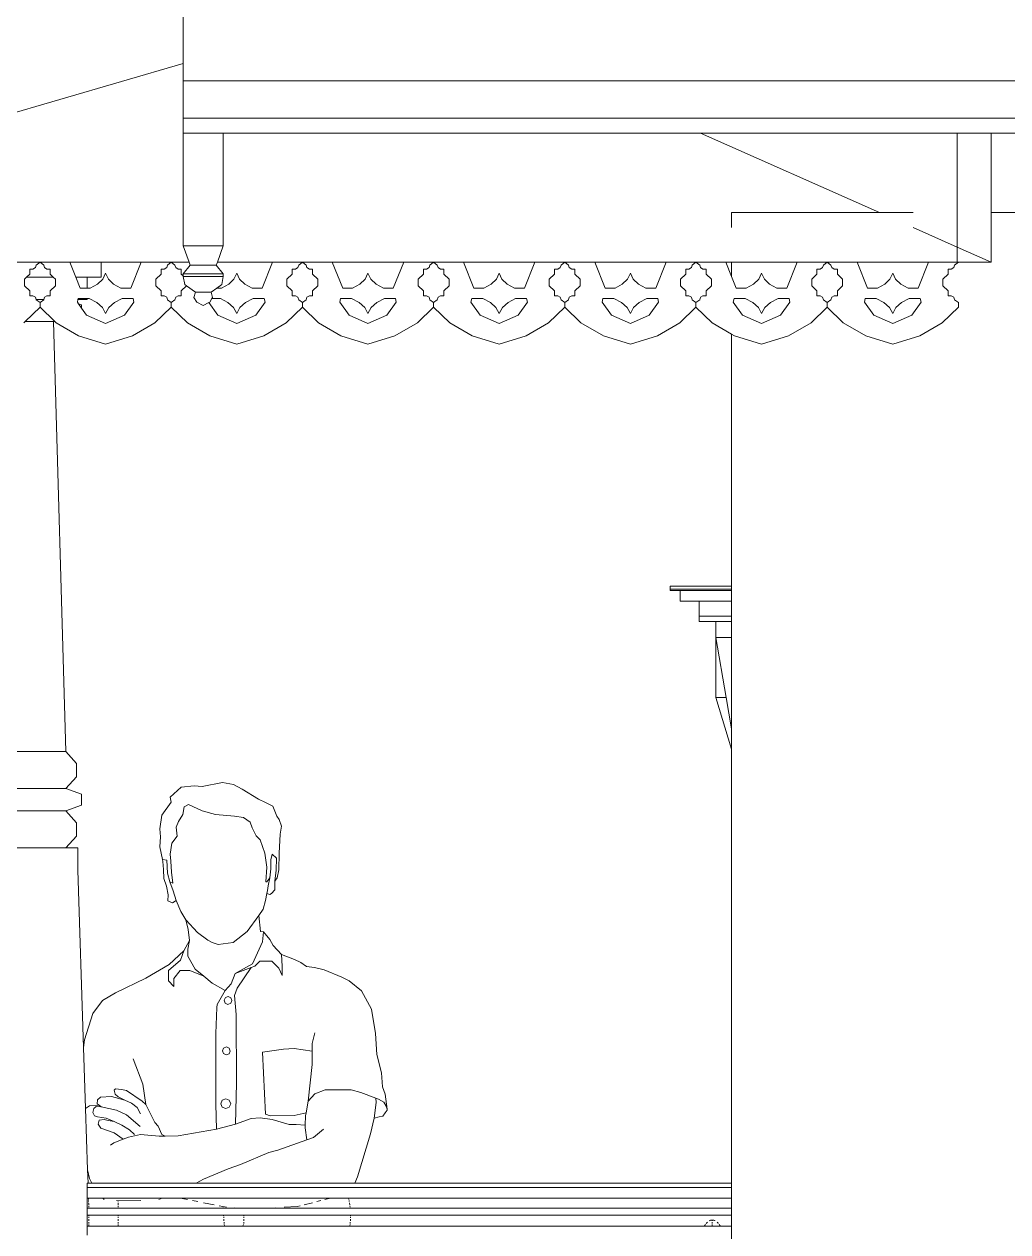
# Model space of a CAD drawing. Header units: inches. Extents: x 16.2 to 49.2, y 7.1 to 20.7.
# Drawn here: x 38.668 to 40.248, y 16.563 to 18.503 of the extents above; entities that cross this region are included whole.
import ezdxf

# ---------------------------------------------------------------- set-up
doc = ezdxf.new("R2010")
doc.units = ezdxf.units.IN
doc.header["$MEASUREMENT"] = 0
doc.layers.add('0inne_gulv', color=252, linetype='Continuous', lineweight=13)

# ---------------------------------------------------------------- blocks, each defined once
blk = doc.blocks.new('DEREK SMALL HOUSE rs')
for p, q in [((-7.2475, 0.8233), (-7.2475, 1.0097)), ((-7.2475, 0.8233), (-8.3414, 0.5039)), ((-7.2475, 0.8233), (-7.2475, 0.7954)), ((-7.2475, 0.7954), (2.212, 0.7954)), ((-7.2475, 0.7355), (-7.2475, 0.7954)), ((-7.2475, 0.7115), (-7.2475, 0.7355)), ((2.212, 0.7355), (-7.2475, 0.7355)), ((-7.2475, 0.5305), (-7.2475, 0.7115)), ((-7.1831, 0.7115), (-7.2475, 0.7115)), ((-7.1831, 0.5305), (-7.1831, 0.7115)), ((-6.4167, 0.7115), (-7.1831, 0.7115)), ((-6.1292, 0.5837), (-6.4167, 0.7115)), ((-6.004, 0.7115), (-6.4167, 0.7115)), ((-6.004, 0.5281), (-6.004, 0.7115)), ((-5.9494, 0.7115), (-6.004, 0.7115)), ((-5.9494, 0.5837), (-5.9494, 0.7115)), ((-5.8961, 0.7115), (-5.9494, 0.7115)), ((-6.3666, 0.5595), (-6.3666, 0.5837)), ((-6.1292, 0.5837), (-6.3666, 0.5837)), ((-6.0747, 0.5837), (-6.1292, 0.5837)), ((-5.8961, 0.5837), (-5.9494, 0.5837)), ((-5.9494, 0.5039), (-5.9494, 0.5837)), ((-6.004, 0.5281), (-6.0747, 0.5595)), ((-7.2475, 0.5305), (-7.1831, 0.5305)), ((-7.2475, 0.5305), (-7.238, 0.5039)), ((-7.1926, 0.5039), (-7.1831, 0.5305)), ((-5.9494, 0.5039), (-6.004, 0.5281)), ((-6.004, 0.5052), (-6.004, 0.5281)), ((-7.5255, 0.5039), (-7.4775, 0.5039)), ((-7.4938, 0.4927), (-7.4888, 0.4928)), ((-7.4938, 0.485), (-7.4938, 0.4927)), ((-7.4888, 0.4928), (-7.4848, 0.4953)), ((-7.4848, 0.4953), (-7.4835, 0.4993)), ((-7.4835, 0.4993), (-7.4775, 0.5039)), ((-7.4775, 0.5039), (-7.4295, 0.5039)), ((-7.4715, 0.4993), (-7.4775, 0.5039)), ((-7.4703, 0.4953), (-7.4715, 0.4993)), ((-7.4663, 0.4928), (-7.4703, 0.4953)), ((-7.4612, 0.4927), (-7.4663, 0.4928)), ((-7.4612, 0.485), (-7.4612, 0.4927)), ((-7.4199, 0.48), (-7.4295, 0.5039)), ((-7.4295, 0.5039), (-7.3791, 0.5039)), ((-7.4295, 0.5039), (-7.3148, 0.5039)), ((-7.3791, 0.5039), (-7.3148, 0.5039)), ((-7.3791, 0.48), (-7.3791, 0.5039)), ((-7.3791, 0.5039), (-7.3148, 0.5039)), ((-7.3767, 0.477), (-7.3722, 0.4863)), ((-7.3722, 0.4863), (-7.3677, 0.477)), ((-7.3315, 0.4624), (-7.3148, 0.5039)), ((-7.3148, 0.5039), (-7.2668, 0.5039)), ((-7.2831, 0.4927), (-7.278, 0.4928)), ((-7.2831, 0.485), (-7.2831, 0.4927)), ((-7.278, 0.4928), (-7.274, 0.4953)), ((-7.274, 0.4953), (-7.2728, 0.4993)), ((-7.2728, 0.4993), (-7.2668, 0.5039)), ((-7.2668, 0.5039), (-7.238, 0.5039)), ((-7.2608, 0.4993), (-7.2668, 0.5039)), ((-7.2595, 0.4953), (-7.2608, 0.4993)), ((-7.2555, 0.4928), (-7.2595, 0.4953)), ((-7.2505, 0.4927), (-7.2555, 0.4928)), ((-7.2505, 0.485), (-7.2505, 0.4927)), ((-7.2475, 0.4852), (-7.2481, 0.4844)), ((-7.2363, 0.4991), (-7.2475, 0.4852)), ((-7.2475, 0.4852), (-7.2475, 0.4821)), ((-7.2475, 0.4852), (-7.1831, 0.4852)), ((-7.238, 0.5039), (-7.2363, 0.4991)), ((-7.2363, 0.4991), (-7.1944, 0.4991)), ((-7.1944, 0.4991), (-7.1926, 0.5039)), ((-7.1831, 0.4852), (-7.1944, 0.4991)), ((-7.1926, 0.5039), (-7.104, 0.5039)), ((-7.1926, 0.5039), (-7.104, 0.5039)), ((-7.1926, 0.5039), (-7.104, 0.5039)), ((-7.1831, 0.481), (-7.1831, 0.4852)), ((-7.1659, 0.477), (-7.1614, 0.4863)), ((-7.1614, 0.4863), (-7.1569, 0.477)), ((-7.1208, 0.4624), (-7.104, 0.5039)), ((-7.104, 0.5039), (-7.056, 0.5039)), ((-7.0723, 0.4927), (-7.0673, 0.4928)), ((-7.0723, 0.485), (-7.0723, 0.4927)), ((-7.0673, 0.4928), (-7.0633, 0.4953)), ((-7.0633, 0.4953), (-7.062, 0.4993)), ((-7.062, 0.4993), (-7.056, 0.5039)), ((-7.056, 0.5039), (-7.008, 0.5039)), ((-7.05, 0.4993), (-7.056, 0.5039)), ((-7.0488, 0.4953), (-7.05, 0.4993)), ((-7.0448, 0.4928), (-7.0488, 0.4953)), ((-7.0397, 0.4927), (-7.0448, 0.4928)), ((-7.0397, 0.485), (-7.0397, 0.4927)), ((-6.9913, 0.4624), (-7.008, 0.5039)), ((-7.008, 0.5039), (-6.8933, 0.5039)), ((-7.008, 0.5039), (-6.8933, 0.5039)), ((-7.008, 0.5039), (-6.8933, 0.5039)), ((-6.9552, 0.477), (-6.9507, 0.4863)), ((-6.9507, 0.4863), (-6.9462, 0.477)), ((-6.91, 0.4624), (-6.8933, 0.5039)), ((-6.8933, 0.5039), (-6.8453, 0.5039)), ((-6.8616, 0.4927), (-6.8565, 0.4928)), ((-6.8616, 0.485), (-6.8616, 0.4927)), ((-6.8565, 0.4928), (-6.8526, 0.4953)), ((-6.8526, 0.4953), (-6.8513, 0.4993)), ((-6.8513, 0.4993), (-6.8453, 0.5039)), ((-6.8453, 0.5039), (-6.7973, 0.5039)), ((-6.8393, 0.4993), (-6.8453, 0.5039)), ((-6.838, 0.4953), (-6.8393, 0.4993)), ((-6.834, 0.4928), (-6.838, 0.4953)), ((-6.829, 0.4927), (-6.834, 0.4928)), ((-6.829, 0.485), (-6.829, 0.4927)), ((-6.7805, 0.4624), (-6.7973, 0.5039)), ((-6.7973, 0.5039), (-6.6825, 0.5039)), ((-6.7973, 0.5039), (-6.6825, 0.5039)), ((-6.7973, 0.5039), (-6.6825, 0.5039)), ((-6.7444, 0.477), (-6.7399, 0.4863)), ((-6.7399, 0.4863), (-6.7354, 0.477)), ((-6.6993, 0.4624), (-6.6825, 0.5039)), ((-6.6825, 0.5039), (-6.6345, 0.5039)), ((-6.6509, 0.4927), (-6.6458, 0.4928)), ((-6.6509, 0.485), (-6.6509, 0.4927)), ((-6.6458, 0.4928), (-6.6418, 0.4953)), ((-6.6418, 0.4953), (-6.6405, 0.4993)), ((-6.6405, 0.4993), (-6.6345, 0.5039)), ((-6.6345, 0.5039), (-6.5865, 0.5039)), ((-6.6286, 0.4993), (-6.6345, 0.5039)), ((-6.6273, 0.4953), (-6.6286, 0.4993)), ((-6.6233, 0.4928), (-6.6273, 0.4953)), ((-6.6182, 0.4927), (-6.6233, 0.4928)), ((-6.6182, 0.485), (-6.6182, 0.4927)), ((-6.5698, 0.4624), (-6.5865, 0.5039)), ((-6.5865, 0.5039), (-6.4718, 0.5039)), ((-6.5865, 0.5039), (-6.4718, 0.5039)), ((-6.5865, 0.5039), (-6.4718, 0.5039)), ((-6.5337, 0.477), (-6.5292, 0.4863)), ((-6.5292, 0.4863), (-6.5247, 0.477)), ((-6.4885, 0.4624), (-6.4718, 0.5039)), ((-6.4718, 0.5039), (-6.4238, 0.5039)), ((-6.4401, 0.4927), (-6.435, 0.4928)), ((-6.4401, 0.485), (-6.4401, 0.4927)), ((-6.435, 0.4928), (-6.4311, 0.4953)), ((-6.4311, 0.4953), (-6.4298, 0.4993)), ((-6.4298, 0.4993), (-6.4238, 0.5039)), ((-6.4238, 0.5039), (-6.3758, 0.5039)), ((-6.4178, 0.4993), (-6.4238, 0.5039)), ((-6.4165, 0.4953), (-6.4178, 0.4993)), ((-6.4126, 0.4928), (-6.4165, 0.4953)), ((-6.4075, 0.4927), (-6.4126, 0.4928)), ((-6.4075, 0.485), (-6.4075, 0.4927)), ((-6.3666, 0.481), (-6.3758, 0.5039)), ((-6.3758, 0.5039), (-6.3666, 0.5039)), ((-6.3758, 0.5039), (-6.3666, 0.5039)), ((-6.3758, 0.5039), (-6.2611, 0.5039)), ((-6.3666, 0.481), (-6.3666, 0.5039)), ((-6.2611, 0.5039), (-6.3666, 0.5039)), ((-6.3229, 0.477), (-6.3184, 0.4863)), ((-6.3184, 0.4863), (-6.3139, 0.477)), ((-6.2778, 0.4624), (-6.2611, 0.5039)), ((-6.2611, 0.5039), (-6.2131, 0.5039)), ((-6.2294, 0.4927), (-6.2243, 0.4928)), ((-6.2294, 0.485), (-6.2294, 0.4927)), ((-6.2243, 0.4928), (-6.2203, 0.4953)), ((-6.2203, 0.4953), (-6.219, 0.4993)), ((-6.219, 0.4993), (-6.2131, 0.5039)), ((-6.2131, 0.5039), (-6.1651, 0.5039)), ((-6.2071, 0.4993), (-6.2131, 0.5039)), ((-6.2058, 0.4953), (-6.2071, 0.4993)), ((-6.2018, 0.4928), (-6.2058, 0.4953)), ((-6.1967, 0.4927), (-6.2018, 0.4928)), ((-6.1967, 0.485), (-6.1967, 0.4927)), ((-6.1483, 0.4624), (-6.1651, 0.5039)), ((-6.0503, 0.5039), (-6.1651, 0.5039)), ((-6.1651, 0.5039), (-6.0503, 0.5039)), ((-6.1122, 0.477), (-6.1077, 0.4863)), ((-6.1077, 0.4863), (-6.1032, 0.477)), ((-6.0671, 0.4624), (-6.0503, 0.5039)), ((-6.0503, 0.5039), (-6.0023, 0.5039)), ((-6.0186, 0.4927), (-6.0136, 0.4928)), ((-6.0186, 0.485), (-6.0186, 0.4927)), ((-6.0136, 0.4928), (-6.0096, 0.4953)), ((-6.0096, 0.4953), (-6.0083, 0.4993)), ((-6.0083, 0.4993), (-6.0023, 0.5039)), ((-5.9494, 0.5039), (-6.0023, 0.5039)), ((-7.5023, 0.4768), (-7.499, 0.48)), ((-7.5023, 0.4662), (-7.5023, 0.4768)), ((-7.4938, 0.458), (-7.5023, 0.4662)), ((-7.499, 0.48), (-7.4938, 0.485)), ((-7.499, 0.48), (-7.4561, 0.48)), ((-7.4561, 0.48), (-7.4612, 0.485)), ((-7.4612, 0.458), (-7.4527, 0.4662)), ((-7.4527, 0.4768), (-7.4561, 0.48)), ((-7.4527, 0.4662), (-7.4527, 0.4768)), ((-7.4199, 0.48), (-7.4016, 0.48)), ((-7.4128, 0.4624), (-7.4199, 0.48)), ((-7.4016, 0.4624), (-7.4016, 0.48)), ((-7.4016, 0.48), (-7.3791, 0.48)), ((-7.3968, 0.4624), (-7.3851, 0.4688)), ((-7.3851, 0.4688), (-7.3767, 0.477)), ((-7.3677, 0.477), (-7.3592, 0.4688)), ((-7.3592, 0.4688), (-7.3475, 0.4624)), ((-7.2916, 0.4768), (-7.2831, 0.485)), ((-7.2916, 0.4662), (-7.2916, 0.4768)), ((-7.2831, 0.458), (-7.2916, 0.4662)), ((-7.2477, 0.4823), (-7.2505, 0.485)), ((-7.2505, 0.458), (-7.2421, 0.466)), ((-7.2481, 0.4844), (-7.2477, 0.4823)), ((-7.2477, 0.4823), (-7.2475, 0.481)), ((-7.2475, 0.4821), (-7.2477, 0.4823)), ((-7.2475, 0.4821), (-7.2475, 0.481)), ((-7.2475, 0.481), (-7.245, 0.4682)), ((-7.2475, 0.481), (-7.1831, 0.481)), ((-7.245, 0.4682), (-7.2421, 0.466)), ((-7.2421, 0.466), (-7.2279, 0.4557)), ((-7.1935, 0.4624), (-7.1856, 0.4682)), ((-7.1861, 0.4624), (-7.1743, 0.4688)), ((-7.1856, 0.4682), (-7.1831, 0.481)), ((-7.1743, 0.4688), (-7.1659, 0.477)), ((-7.1569, 0.477), (-7.1485, 0.4688)), ((-7.1485, 0.4688), (-7.1367, 0.4624)), ((-7.0809, 0.4768), (-7.0723, 0.485)), ((-7.0809, 0.4662), (-7.0809, 0.4768)), ((-7.0723, 0.458), (-7.0809, 0.4662)), ((-7.0312, 0.4768), (-7.0397, 0.485)), ((-7.0397, 0.458), (-7.0312, 0.4662)), ((-7.0312, 0.4662), (-7.0312, 0.4768)), ((-6.9753, 0.4624), (-6.9636, 0.4688)), ((-6.9636, 0.4688), (-6.9552, 0.477)), ((-6.9462, 0.477), (-6.9377, 0.4688)), ((-6.9377, 0.4688), (-6.926, 0.4624)), ((-6.8701, 0.4768), (-6.8616, 0.485)), ((-6.8701, 0.4662), (-6.8701, 0.4768)), ((-6.8616, 0.458), (-6.8701, 0.4662)), ((-6.8205, 0.4768), (-6.829, 0.485)), ((-6.829, 0.458), (-6.8205, 0.4662)), ((-6.8205, 0.4662), (-6.8205, 0.4768)), ((-6.7646, 0.4624), (-6.7529, 0.4688)), ((-6.7529, 0.4688), (-6.7444, 0.477)), ((-6.7354, 0.477), (-6.727, 0.4688)), ((-6.727, 0.4688), (-6.7153, 0.4624)), ((-6.6594, 0.4768), (-6.6509, 0.485)), ((-6.6594, 0.4662), (-6.6594, 0.4768)), ((-6.6509, 0.458), (-6.6594, 0.4662)), ((-6.6097, 0.4768), (-6.6182, 0.485)), ((-6.6182, 0.458), (-6.6097, 0.4662)), ((-6.6097, 0.4662), (-6.6097, 0.4768)), ((-6.5538, 0.4624), (-6.5421, 0.4688)), ((-6.5421, 0.4688), (-6.5337, 0.477)), ((-6.5247, 0.477), (-6.5162, 0.4688)), ((-6.5162, 0.4688), (-6.5045, 0.4624)), ((-6.4486, 0.4768), (-6.4401, 0.485)), ((-6.4486, 0.4662), (-6.4486, 0.4768)), ((-6.4401, 0.458), (-6.4486, 0.4662)), ((-6.399, 0.4768), (-6.4075, 0.485)), ((-6.4075, 0.458), (-6.399, 0.4662)), ((-6.399, 0.4662), (-6.399, 0.4768)), ((-6.3591, 0.4624), (-6.3666, 0.481)), ((-6.3431, 0.4624), (-6.3314, 0.4688)), ((-6.3314, 0.4688), (-6.3229, 0.477)), ((-6.3139, 0.477), (-6.3055, 0.4688)), ((-6.3055, 0.4688), (-6.2938, 0.4624)), ((-6.2379, 0.4768), (-6.2294, 0.485)), ((-6.2379, 0.4662), (-6.2379, 0.4768)), ((-6.2294, 0.458), (-6.2379, 0.4662)), ((-6.1882, 0.4768), (-6.1967, 0.485)), ((-6.1967, 0.458), (-6.1882, 0.4662)), ((-6.1882, 0.4662), (-6.1882, 0.4768)), ((-6.1323, 0.4624), (-6.1206, 0.4688)), ((-6.1206, 0.4688), (-6.1122, 0.477)), ((-6.1032, 0.477), (-6.0947, 0.4688)), ((-6.0947, 0.4688), (-6.083, 0.4624)), ((-6.0271, 0.4768), (-6.0186, 0.485)), ((-6.0271, 0.4662), (-6.0271, 0.4768)), ((-6.0186, 0.458), (-6.0271, 0.4662)), ((-7.4938, 0.458), (-7.4938, 0.4502)), ((-7.4938, 0.4502), (-7.4888, 0.4502)), ((-7.4888, 0.4502), (-7.4848, 0.4477)), ((-7.4848, 0.4477), (-7.4837, 0.4443)), ((-7.4703, 0.4477), (-7.4713, 0.4443)), ((-7.4663, 0.4502), (-7.4703, 0.4477)), ((-7.4612, 0.4502), (-7.4663, 0.4502)), ((-7.4612, 0.458), (-7.4612, 0.4502)), ((-7.4128, 0.4624), (-7.4016, 0.4624)), ((-7.4016, 0.4624), (-7.3968, 0.4624)), ((-7.3475, 0.4624), (-7.3315, 0.4624)), ((-7.2831, 0.458), (-7.2831, 0.4502)), ((-7.2831, 0.4502), (-7.278, 0.4502)), ((-7.278, 0.4502), (-7.274, 0.4477)), ((-7.274, 0.4477), (-7.2728, 0.4437)), ((-7.2595, 0.4477), (-7.2608, 0.4437)), ((-7.2555, 0.4502), (-7.2595, 0.4477)), ((-7.2505, 0.4502), (-7.2555, 0.4502)), ((-7.2505, 0.458), (-7.2505, 0.4502)), ((-7.2279, 0.4557), (-7.2303, 0.4475)), ((-7.2303, 0.4475), (-7.2257, 0.4398)), ((-7.2279, 0.4557), (-7.2027, 0.4557)), ((-7.2027, 0.4557), (-7.1935, 0.4624)), ((-7.2003, 0.4475), (-7.2027, 0.4557)), ((-7.2015, 0.4455), (-7.2003, 0.4475)), ((-7.1935, 0.4624), (-7.1861, 0.4624)), ((-7.1367, 0.4624), (-7.1208, 0.4624)), ((-7.0723, 0.458), (-7.0723, 0.4502)), ((-7.0723, 0.4502), (-7.0673, 0.4502)), ((-7.0673, 0.4502), (-7.0633, 0.4477)), ((-7.0633, 0.4477), (-7.062, 0.4437)), ((-7.0488, 0.4477), (-7.05, 0.4437)), ((-7.0448, 0.4502), (-7.0488, 0.4477)), ((-7.0397, 0.4502), (-7.0448, 0.4502)), ((-7.0397, 0.458), (-7.0397, 0.4502)), ((-6.9913, 0.4624), (-6.9753, 0.4624)), ((-6.926, 0.4624), (-6.91, 0.4624)), ((-6.8616, 0.458), (-6.8616, 0.4502)), ((-6.8616, 0.4502), (-6.8565, 0.4502)), ((-6.8565, 0.4502), (-6.8526, 0.4477)), ((-6.8526, 0.4477), (-6.8513, 0.4437)), ((-6.838, 0.4477), (-6.8393, 0.4437)), ((-6.834, 0.4502), (-6.838, 0.4477)), ((-6.829, 0.4502), (-6.834, 0.4502)), ((-6.829, 0.458), (-6.829, 0.4502)), ((-6.7805, 0.4624), (-6.7646, 0.4624)), ((-6.7153, 0.4624), (-6.6993, 0.4624)), ((-6.6509, 0.458), (-6.6509, 0.4502)), ((-6.6509, 0.4502), (-6.6458, 0.4502)), ((-6.6458, 0.4502), (-6.6418, 0.4477)), ((-6.6418, 0.4477), (-6.6405, 0.4437)), ((-6.6273, 0.4477), (-6.6286, 0.4437)), ((-6.6233, 0.4502), (-6.6273, 0.4477)), ((-6.6182, 0.4502), (-6.6233, 0.4502)), ((-6.6182, 0.458), (-6.6182, 0.4502)), ((-6.5698, 0.4624), (-6.5538, 0.4624)), ((-6.5045, 0.4624), (-6.4885, 0.4624)), ((-6.4401, 0.458), (-6.4401, 0.4502)), ((-6.4401, 0.4502), (-6.435, 0.4502)), ((-6.435, 0.4502), (-6.4311, 0.4477)), ((-6.4311, 0.4477), (-6.4298, 0.4437)), ((-6.4165, 0.4477), (-6.4178, 0.4437)), ((-6.4126, 0.4502), (-6.4165, 0.4477)), ((-6.4075, 0.4502), (-6.4126, 0.4502)), ((-6.4075, 0.458), (-6.4075, 0.4502)), ((-6.3591, 0.4624), (-6.3431, 0.4624)), ((-6.2938, 0.4624), (-6.2778, 0.4624)), ((-6.2294, 0.458), (-6.2294, 0.4502)), ((-6.2294, 0.4502), (-6.2243, 0.4502)), ((-6.2243, 0.4502), (-6.2203, 0.4477)), ((-6.2203, 0.4477), (-6.219, 0.4437)), ((-6.2058, 0.4477), (-6.2071, 0.4437)), ((-6.2018, 0.4502), (-6.2058, 0.4477)), ((-6.1967, 0.4502), (-6.2018, 0.4502)), ((-6.1967, 0.458), (-6.1967, 0.4502)), ((-6.1483, 0.4624), (-6.1323, 0.4624)), ((-6.083, 0.4624), (-6.0671, 0.4624)), ((-6.0186, 0.458), (-6.0186, 0.4502)), ((-6.0186, 0.4502), (-6.0136, 0.4502)), ((-6.0136, 0.4502), (-6.0096, 0.4477)), ((-6.0096, 0.4477), (-6.0083, 0.4437)), ((-7.4775, 0.432), (-7.5013, 0.4086)), ((-7.4713, 0.4443), (-7.4837, 0.4443)), ((-7.4837, 0.4443), (-7.4835, 0.4437)), ((-7.4835, 0.4437), (-7.4775, 0.4391)), ((-7.4715, 0.4437), (-7.4775, 0.4391)), ((-7.4775, 0.432), (-7.4775, 0.4391)), ((-7.4775, 0.432), (-7.4538, 0.4086)), ((-7.4713, 0.4443), (-7.4715, 0.4437)), ((-7.4166, 0.4443), (-7.4175, 0.4396)), ((-7.4175, 0.4396), (-7.4157, 0.4371)), ((-7.4163, 0.4455), (-7.4166, 0.4443)), ((-7.4016, 0.4443), (-7.4166, 0.4443)), ((-7.4163, 0.4455), (-7.4016, 0.4455)), ((-7.4108, 0.4354), (-7.4157, 0.4371)), ((-7.4157, 0.4371), (-7.4108, 0.4302)), ((-7.4108, 0.4302), (-7.4108, 0.4354)), ((-7.4108, 0.4302), (-7.4026, 0.4187)), ((-7.4016, 0.4455), (-7.3986, 0.4455)), ((-7.4016, 0.4443), (-7.4016, 0.4455)), ((-7.3986, 0.4455), (-7.3863, 0.4392)), ((-7.3863, 0.4392), (-7.3773, 0.431)), ((-7.3773, 0.431), (-7.3722, 0.4216)), ((-7.367, 0.431), (-7.3722, 0.4216)), ((-7.358, 0.4392), (-7.367, 0.431)), ((-7.3457, 0.4455), (-7.358, 0.4392)), ((-7.3457, 0.4455), (-7.328, 0.4455)), ((-7.3268, 0.4396), (-7.3418, 0.4187)), ((-7.328, 0.4455), (-7.3268, 0.4396)), ((-7.2928, 0.4064), (-7.2668, 0.432)), ((-7.2728, 0.4437), (-7.2668, 0.4391)), ((-7.2608, 0.4437), (-7.2668, 0.4391)), ((-7.2668, 0.432), (-7.2668, 0.4391)), ((-7.2668, 0.432), (-7.2408, 0.4064)), ((-7.2257, 0.4398), (-7.2153, 0.4346)), ((-7.2153, 0.4346), (-7.2064, 0.4391)), ((-7.2064, 0.4391), (-7.2049, 0.4398)), ((-7.2064, 0.4391), (-7.1918, 0.4187)), ((-7.2049, 0.4398), (-7.2015, 0.4455)), ((-7.2015, 0.4455), (-7.1878, 0.4455)), ((-7.1878, 0.4455), (-7.1756, 0.4392)), ((-7.1756, 0.4392), (-7.1666, 0.431)), ((-7.1666, 0.431), (-7.1614, 0.4216)), ((-7.1563, 0.431), (-7.1614, 0.4216)), ((-7.1472, 0.4392), (-7.1563, 0.431)), ((-7.135, 0.4455), (-7.1472, 0.4392)), ((-7.135, 0.4455), (-7.1173, 0.4455)), ((-7.116, 0.4396), (-7.131, 0.4187)), ((-7.1173, 0.4455), (-7.116, 0.4396)), ((-7.082, 0.4064), (-7.056, 0.432)), ((-7.062, 0.4437), (-7.056, 0.4391)), ((-7.05, 0.4437), (-7.056, 0.4391)), ((-7.056, 0.432), (-7.056, 0.4391)), ((-7.056, 0.432), (-7.03, 0.4064)), ((-6.9948, 0.4455), (-6.9961, 0.4396)), ((-6.9961, 0.4396), (-6.9811, 0.4187)), ((-6.9948, 0.4455), (-6.9771, 0.4455)), ((-6.9771, 0.4455), (-6.9648, 0.4392)), ((-6.9648, 0.4392), (-6.9558, 0.431)), ((-6.9558, 0.431), (-6.9507, 0.4216)), ((-6.9455, 0.431), (-6.9507, 0.4216)), ((-6.9365, 0.4392), (-6.9455, 0.431)), ((-6.9242, 0.4455), (-6.9365, 0.4392)), ((-6.9242, 0.4455), (-6.9065, 0.4455)), ((-6.9053, 0.4396), (-6.9203, 0.4187)), ((-6.9065, 0.4455), (-6.9053, 0.4396)), ((-6.8713, 0.4064), (-6.8453, 0.432)), ((-6.8513, 0.4437), (-6.8453, 0.4391)), ((-6.8393, 0.4437), (-6.8453, 0.4391)), ((-6.8453, 0.432), (-6.8453, 0.4391)), ((-6.8453, 0.432), (-6.8193, 0.4064)), ((-6.7841, 0.4455), (-6.7853, 0.4396)), ((-6.7853, 0.4396), (-6.7703, 0.4187)), ((-6.7841, 0.4455), (-6.7663, 0.4455)), ((-6.7663, 0.4455), (-6.7541, 0.4392)), ((-6.7541, 0.4392), (-6.7451, 0.431)), ((-6.7451, 0.431), (-6.7399, 0.4216)), ((-6.7348, 0.431), (-6.7399, 0.4216)), ((-6.7257, 0.4392), (-6.7348, 0.431)), ((-6.7135, 0.4455), (-6.7257, 0.4392)), ((-6.7135, 0.4455), (-6.6958, 0.4455)), ((-6.6945, 0.4396), (-6.7095, 0.4187)), ((-6.6958, 0.4455), (-6.6945, 0.4396)), ((-6.6605, 0.4064), (-6.6345, 0.432)), ((-6.6405, 0.4437), (-6.6345, 0.4391)), ((-6.6286, 0.4437), (-6.6345, 0.4391)), ((-6.6345, 0.432), (-6.6345, 0.4391)), ((-6.6345, 0.432), (-6.6086, 0.4064)), ((-6.5733, 0.4455), (-6.5746, 0.4396)), ((-6.5746, 0.4396), (-6.5596, 0.4187)), ((-6.5733, 0.4455), (-6.5556, 0.4455)), ((-6.5556, 0.4455), (-6.5434, 0.4392)), ((-6.5434, 0.4392), (-6.5343, 0.431)), ((-6.5343, 0.431), (-6.5292, 0.4216)), ((-6.524, 0.431), (-6.5292, 0.4216)), ((-6.515, 0.4392), (-6.524, 0.431)), ((-6.5027, 0.4455), (-6.515, 0.4392)), ((-6.5027, 0.4455), (-6.485, 0.4455)), ((-6.4838, 0.4396), (-6.4988, 0.4187)), ((-6.485, 0.4455), (-6.4838, 0.4396)), ((-6.4498, 0.4064), (-6.4238, 0.432)), ((-6.4298, 0.4437), (-6.4238, 0.4391)), ((-6.4178, 0.4437), (-6.4238, 0.4391)), ((-6.4238, 0.432), (-6.4238, 0.4391)), ((-6.4238, 0.432), (-6.3978, 0.4064)), ((-6.3626, 0.4455), (-6.3638, 0.4396)), ((-6.3638, 0.4396), (-6.3488, 0.4187)), ((-6.3626, 0.4455), (-6.3449, 0.4455)), ((-6.3449, 0.4455), (-6.3326, 0.4392)), ((-6.3326, 0.4392), (-6.3236, 0.431)), ((-6.3236, 0.431), (-6.3184, 0.4216)), ((-6.3133, 0.431), (-6.3184, 0.4216)), ((-6.3042, 0.4392), (-6.3133, 0.431)), ((-6.292, 0.4455), (-6.3042, 0.4392)), ((-6.292, 0.4455), (-6.2743, 0.4455)), ((-6.273, 0.4396), (-6.288, 0.4187)), ((-6.2743, 0.4455), (-6.273, 0.4396)), ((-6.239, 0.4064), (-6.2131, 0.432)), ((-6.219, 0.4437), (-6.2131, 0.4391)), ((-6.2071, 0.4437), (-6.2131, 0.4391)), ((-6.2131, 0.432), (-6.2131, 0.4391)), ((-6.2131, 0.432), (-6.1871, 0.4064)), ((-6.1518, 0.4455), (-6.1531, 0.4396)), ((-6.1531, 0.4396), (-6.1381, 0.4187)), ((-6.1518, 0.4455), (-6.1341, 0.4455)), ((-6.1341, 0.4455), (-6.1219, 0.4392)), ((-6.1219, 0.4392), (-6.1128, 0.431)), ((-6.1128, 0.431), (-6.1077, 0.4216)), ((-6.1025, 0.431), (-6.1077, 0.4216)), ((-6.0935, 0.4392), (-6.1025, 0.431)), ((-6.0813, 0.4455), (-6.0935, 0.4392)), ((-6.0813, 0.4455), (-6.0635, 0.4455)), ((-6.0623, 0.4396), (-6.0773, 0.4187)), ((-6.0635, 0.4455), (-6.0623, 0.4396)), ((-6.0283, 0.4064), (-6.0023, 0.432)), ((-6.0083, 0.4437), (-6.0023, 0.4391)), ((-6.0023, 0.432), (-6.0023, 0.4391)), ((-7.5035, 0.4064), (-7.5013, 0.4086)), ((-7.4556, 0.4086), (-7.5013, 0.4086)), ((-7.4361, -0.2822), (-7.4556, 0.4086)), ((-7.4556, 0.4086), (-7.4538, 0.4086)), ((-7.4515, 0.4064), (-7.4538, 0.4086)), ((-7.4026, 0.4187), (-7.3722, 0.4056)), ((-7.3418, 0.4187), (-7.3722, 0.4056)), ((-7.1918, 0.4187), (-7.1614, 0.4056)), ((-7.131, 0.4187), (-7.1614, 0.4056)), ((-6.9811, 0.4187), (-6.9507, 0.4056)), ((-6.9203, 0.4187), (-6.9507, 0.4056)), ((-6.7703, 0.4187), (-6.7399, 0.4056)), ((-6.7095, 0.4187), (-6.7399, 0.4056)), ((-6.5596, 0.4187), (-6.5292, 0.4056)), ((-6.4988, 0.4187), (-6.5292, 0.4056)), ((-6.3488, 0.4187), (-6.3184, 0.4056)), ((-6.288, 0.4187), (-6.3184, 0.4056)), ((-6.1381, 0.4187), (-6.1077, 0.4056)), ((-6.0773, 0.4187), (-6.1077, 0.4056)), ((-7.4515, 0.4064), (-7.4156, 0.3859)), ((-7.2928, 0.4064), (-7.3287, 0.3859)), ((-7.2408, 0.4064), (-7.2048, 0.3859)), ((-7.082, 0.4064), (-7.118, 0.3859)), ((-7.03, 0.4064), (-6.9941, 0.3859)), ((-6.8713, 0.4064), (-6.9073, 0.3859)), ((-6.8193, 0.4064), (-6.7833, 0.3859)), ((-6.6605, 0.4064), (-6.6965, 0.3859)), ((-6.6086, 0.4064), (-6.5726, 0.3859)), ((-6.4498, 0.4064), (-6.4858, 0.3859)), ((-6.3978, 0.4064), (-6.3666, 0.3886)), ((-6.3666, 0.3886), (-6.3618, 0.3859)), ((-6.3666, -0.0163), (-6.3666, 0.3886)), ((-6.239, 0.4064), (-6.275, 0.3859)), ((-6.1871, 0.4064), (-6.1511, 0.3859)), ((-6.0283, 0.4064), (-6.0643, 0.3859)), ((-7.4156, 0.3859), (-7.3722, 0.3721)), ((-7.3287, 0.3859), (-7.3722, 0.3721)), ((-7.2048, 0.3859), (-7.1614, 0.3721)), ((-7.118, 0.3859), (-7.1614, 0.3721)), ((-6.9941, 0.3859), (-6.9507, 0.3721)), ((-6.9073, 0.3859), (-6.9507, 0.3721)), ((-6.7833, 0.3859), (-6.7399, 0.3721)), ((-6.6965, 0.3859), (-6.7399, 0.3721)), ((-6.5726, 0.3859), (-6.5292, 0.3721)), ((-6.4858, 0.3859), (-6.5292, 0.3721)), ((-6.3618, 0.3859), (-6.3184, 0.3721)), ((-6.275, 0.3859), (-6.3184, 0.3721)), ((-6.1511, 0.3859), (-6.1077, 0.3721)), ((-6.0643, 0.3859), (-6.1077, 0.3721)), ((-6.3666, -0.0163), (-6.4655, -0.0163)), ((-6.4655, -0.0214), (-6.4655, -0.0163)), ((-6.3666, -0.0214), (-6.3666, -0.0163)), ((-6.3666, -0.0214), (-6.4655, -0.0214)), ((-6.4655, -0.0234), (-6.4655, -0.0214)), ((-6.449, -0.0234), (-6.4655, -0.0234)), ((-6.449, -0.0404), (-6.449, -0.0234)), ((-6.3666, -0.0234), (-6.449, -0.0234)), ((-6.3666, -0.0234), (-6.3666, -0.0214)), ((-6.3666, -0.0404), (-6.3666, -0.0234)), ((-6.4185, -0.0404), (-6.449, -0.0404)), ((-6.3666, -0.0404), (-6.4185, -0.0404)), ((-6.4185, -0.0404), (-6.4185, -0.0644)), ((-6.3666, -0.0644), (-6.3666, -0.0404)), ((-6.4185, -0.0732), (-6.4185, -0.0644)), ((-6.3666, -0.0644), (-6.4185, -0.0644)), ((-6.3921, -0.0732), (-6.4185, -0.0732)), ((-6.3666, -0.0732), (-6.3921, -0.0732)), ((-6.3921, -0.099), (-6.3921, -0.0732)), ((-6.3666, -0.0732), (-6.3666, -0.0644)), ((-6.3666, -0.099), (-6.3666, -0.0732)), ((-6.3666, -0.099), (-6.3921, -0.099)), ((-6.3753, -0.1955), (-6.3921, -0.099)), ((-6.3921, -0.099), (-6.3921, -0.1955)), ((-6.3666, -0.2455), (-6.3666, -0.099)), ((-6.3921, -0.1955), (-6.3666, -0.2783)), ((-6.3753, -0.1955), (-6.3921, -0.1955)), ((-6.3666, -0.2455), (-6.3753, -0.1955)), ((-6.3666, -0.2783), (-6.3666, -0.2455)), ((-7.4361, -0.2822), (-7.592, -0.2822)), ((-7.4189, -0.3011), (-7.4361, -0.2822)), ((-6.3666, -0.9755), (-6.3666, -0.2783)), ((-7.4189, -0.3228), (-7.4189, -0.3011)), ((-7.4361, -0.3417), (-7.4189, -0.3228)), ((-7.592, -0.3417), (-7.4361, -0.3417)), ((-7.4108, -0.3507), (-7.4361, -0.3417)), ((-7.2506, -0.3393), (-7.2685, -0.3555)), ((-7.2299, -0.3373), (-7.2506, -0.3393)), ((-7.2171, -0.3383), (-7.2299, -0.3373)), ((-7.1841, -0.3318), (-7.2171, -0.3383)), ((-7.1667, -0.335), (-7.1841, -0.3318)), ((-7.1526, -0.3426), (-7.1667, -0.335)), ((-7.1266, -0.3584), (-7.1526, -0.3426)), ((-7.4361, -0.3775), (-7.4108, -0.3685)), ((-7.4108, -0.3685), (-7.4108, -0.3507)), ((-7.2669, -0.3633), (-7.2817, -0.3843)), ((-7.2685, -0.3555), (-7.2669, -0.3633)), ((-7.2461, -0.3707), (-7.2389, -0.3671)), ((-7.2389, -0.3671), (-7.217, -0.3771)), ((-7.1151, -0.364), (-7.1266, -0.3584)), ((-7.1036, -0.3698), (-7.1151, -0.364)), ((-7.4361, -0.3775), (-7.592, -0.3775)), ((-7.4189, -0.3964), (-7.4361, -0.3775)), ((-7.2817, -0.3843), (-7.2849, -0.4065)), ((-7.2481, -0.3833), (-7.2549, -0.3943)), ((-7.2461, -0.3707), (-7.2481, -0.3833)), ((-7.217, -0.3771), (-7.1954, -0.3831)), ((-7.1954, -0.3831), (-7.165, -0.3859)), ((-7.165, -0.3859), (-7.1508, -0.3883)), ((-7.0969, -0.3861), (-7.1036, -0.3698)), ((-7.0935, -0.3915), (-7.0969, -0.3861)), ((-7.4189, -0.4181), (-7.4189, -0.3964)), ((-7.2849, -0.4065), (-7.2838, -0.4193)), ((-7.2549, -0.3943), (-7.2588, -0.4037)), ((-7.2588, -0.4037), (-7.257, -0.418)), ((-7.1508, -0.3883), (-7.1401, -0.3953)), ((-7.1401, -0.3953), (-7.1368, -0.4044)), ((-7.1368, -0.4044), (-7.1304, -0.4173)), ((-7.0895, -0.4021), (-7.0935, -0.3915)), ((-7.0919, -0.4147), (-7.0895, -0.4021)), ((-7.4361, -0.437), (-7.4189, -0.4181)), ((-7.2838, -0.4193), (-7.2849, -0.4353)), ((-7.257, -0.418), (-7.2658, -0.4295)), ((-7.1304, -0.4173), (-7.1236, -0.4241)), ((-7.1236, -0.4241), (-7.1165, -0.4454)), ((-7.0933, -0.4451), (-7.0919, -0.4147)), ((-7.4361, -0.437), (-7.592, -0.437)), ((-7.4166, -0.437), (-7.4361, -0.437)), ((-7.4166, -0.4727), (-7.4166, -0.437)), ((-7.2849, -0.4353), (-7.2809, -0.4553)), ((-7.2658, -0.4295), (-7.2683, -0.4469)), ((-7.1165, -0.4454), (-7.1131, -0.4676)), ((-7.0937, -0.4723), (-7.0933, -0.4451)), ((-7.2809, -0.4553), (-7.2801, -0.4589)), ((-7.2738, -0.4566), (-7.2809, -0.4553)), ((-7.2801, -0.4589), (-7.2791, -0.4716)), ((-7.2727, -0.4774), (-7.2738, -0.4566)), ((-7.2683, -0.4469), (-7.2675, -0.4581)), ((-7.2675, -0.4581), (-7.2661, -0.4757)), ((-7.1065, -0.4563), (-7.1048, -0.4468)), ((-7.1065, -0.4707), (-7.1065, -0.4563)), ((-7.1048, -0.4468), (-7.0976, -0.4532)), ((-7.0976, -0.4532), (-7.098, -0.4725)), ((-7.4074, -0.7574), (-7.4166, -0.4727)), ((-7.2791, -0.4716), (-7.2785, -0.4861)), ((-7.2687, -0.4913), (-7.2727, -0.4774)), ((-7.2661, -0.4757), (-7.2643, -0.4933)), ((-7.1131, -0.4676), (-7.1145, -0.4916)), ((-7.1082, -0.4851), (-7.1065, -0.4707)), ((-7.098, -0.4725), (-7.1003, -0.4901)), ((-7.1003, -0.4901), (-7.0966, -0.4848)), ((-7.0966, -0.4848), (-7.0937, -0.4723)), ((-7.2785, -0.4861), (-7.2744, -0.4982)), ((-7.2744, -0.4982), (-7.2717, -0.5124)), ((-7.2635, -0.5058), (-7.2687, -0.4913)), ((-7.2643, -0.4933), (-7.2687, -0.4913)), ((-7.1145, -0.4916), (-7.1129, -0.4916)), ((-7.1129, -0.4916), (-7.1082, -0.4851)), ((-7.1108, -0.4976), (-7.1122, -0.5055)), ((-7.1108, -0.4976), (-7.1082, -0.4851)), ((-7.1001, -0.5045), (-7.1003, -0.4901)), ((-7.2717, -0.5124), (-7.2722, -0.522)), ((-7.2722, -0.522), (-7.2647, -0.5249)), ((-7.2647, -0.5249), (-7.2589, -0.5212)), ((-7.2589, -0.5212), (-7.2635, -0.5058)), ((-7.2589, -0.5212), (-7.2515, -0.539)), ((-7.1151, -0.5215), (-7.119, -0.5355)), ((-7.1151, -0.5215), (-7.1132, -0.5104)), ((-7.1122, -0.5055), (-7.1132, -0.5104)), ((-7.1132, -0.5104), (-7.1085, -0.5117)), ((-7.1085, -0.5117), (-7.1056, -0.5104)), ((-7.1056, -0.5104), (-7.1001, -0.5045)), ((-7.2515, -0.539), (-7.243, -0.5525)), ((-7.1261, -0.5457), (-7.119, -0.5355)), ((-7.243, -0.5525), (-7.2247, -0.5727)), ((-7.243, -0.5525), (-7.2394, -0.5682)), ((-7.1448, -0.5714), (-7.1261, -0.5457)), ((-7.1231, -0.5712), (-7.1261, -0.5457)), ((-7.2394, -0.5682), (-7.2371, -0.5856)), ((-7.2247, -0.5727), (-7.2078, -0.585)), ((-7.167, -0.5889), (-7.1448, -0.5714)), ((-7.1183, -0.5715), (-7.1231, -0.5712)), ((-7.1203, -0.5879), (-7.1183, -0.5715)), ((-7.1085, -0.5842), (-7.1183, -0.5715)), ((-7.2371, -0.5856), (-7.2464, -0.6025)), ((-7.2371, -0.5856), (-7.2401, -0.5998)), ((-7.2401, -0.5998), (-7.2401, -0.611)), ((-7.2078, -0.585), (-7.2012, -0.5889)), ((-7.1913, -0.5923), (-7.2012, -0.5889)), ((-7.167, -0.5889), (-7.1913, -0.5923)), ((-7.136, -0.6231), (-7.1203, -0.5879)), ((-7.1028, -0.5938), (-7.1085, -0.5842)), ((-7.0897, -0.6079), (-7.1028, -0.5938)), ((-7.2713, -0.6337), (-7.2516, -0.6172)), ((-7.2464, -0.6025), (-7.27, -0.6242)), ((-7.2516, -0.6172), (-7.2464, -0.6025)), ((-7.2401, -0.611), (-7.228, -0.6318)), ((-7.1324, -0.6269), (-7.1246, -0.6188)), ((-7.1246, -0.6188), (-7.1053, -0.6188)), ((-7.1053, -0.6188), (-7.0941, -0.6303)), ((-7.0887, -0.6269), (-7.0897, -0.6079)), ((-7.0688, -0.6162), (-7.0897, -0.6079)), ((-7.0586, -0.6208), (-7.0688, -0.6162)), ((-7.0494, -0.6272), (-7.0586, -0.6208)), ((-7.27, -0.6242), (-7.3074, -0.646)), ((-7.2713, -0.6502), (-7.2713, -0.6337)), ((-7.2526, -0.6337), (-7.2623, -0.6465)), ((-7.2366, -0.6337), (-7.2526, -0.6337)), ((-7.2145, -0.6431), (-7.2366, -0.6337)), ((-7.228, -0.6318), (-7.2145, -0.6431)), ((-7.1705, -0.6552), (-7.1638, -0.6389)), ((-7.1638, -0.6389), (-7.136, -0.6231)), ((-7.1638, -0.6389), (-7.1381, -0.6291)), ((-7.1381, -0.6291), (-7.1607, -0.6622)), ((-7.1381, -0.6291), (-7.1324, -0.6269)), ((-7.0941, -0.6303), (-7.0887, -0.6419)), ((-7.0887, -0.6419), (-7.0887, -0.6269)), ((-7.0367, -0.6292), (-7.0494, -0.6272)), ((-7.0211, -0.6326), (-7.0367, -0.6292)), ((-7.0211, -0.6326), (-6.9927, -0.6447)), ((-7.3074, -0.646), (-7.3565, -0.6696)), ((-7.2623, -0.6593), (-7.2713, -0.6502)), ((-7.2623, -0.6465), (-7.2623, -0.6593)), ((-7.2145, -0.6431), (-7.2009, -0.6543)), ((-7.2009, -0.6543), (-7.18, -0.6662)), ((-7.18, -0.6662), (-7.1705, -0.6552)), ((-6.9811, -0.6502), (-6.9927, -0.6447)), ((-6.9611, -0.6663), (-6.9811, -0.6502)), ((-7.3565, -0.6696), (-7.3769, -0.6823)), ((-7.18, -0.6662), (-7.1927, -0.6884)), ((-7.1819, -0.6816), (-7.1798, -0.6772)), ((-7.1798, -0.6772), (-7.1752, -0.6755)), ((-7.1752, -0.6755), (-7.1708, -0.6776)), ((-7.1708, -0.6776), (-7.1691, -0.6822)), ((-7.1607, -0.6622), (-7.1653, -0.6742)), ((-7.1653, -0.6742), (-7.1622, -0.7045)), ((-6.9448, -0.6958), (-6.9611, -0.6663)), ((-7.3769, -0.6823), (-7.3925, -0.7027)), ((-7.1936, -0.6932), (-7.1948, -0.7348)), ((-7.1927, -0.6884), (-7.1936, -0.6932)), ((-7.1802, -0.6862), (-7.1819, -0.6816)), ((-7.1758, -0.6883), (-7.1802, -0.6862)), ((-7.1712, -0.6866), (-7.1758, -0.6883)), ((-7.1691, -0.6822), (-7.1712, -0.6866)), ((-6.9385, -0.7353), (-6.9448, -0.6958)), ((-7.3925, -0.7027), (-7.4059, -0.7455)), ((-7.1622, -0.7045), (-7.1621, -0.8151)), ((-7.1948, -0.7348), (-7.1948, -0.8487)), ((-7.0404, -0.7511), (-7.0361, -0.734)), ((-6.9363, -0.769), (-6.9385, -0.7353)), ((-7.4059, -0.7455), (-7.4074, -0.7574)), ((-7.0404, -0.7632), (-7.0404, -0.7511)), ((-7.4043, -0.8556), (-7.4074, -0.7574)), ((-7.3279, -0.7759), (-7.3123, -0.8162)), ((-7.1846, -0.7628), (-7.1825, -0.7584)), ((-7.1829, -0.7674), (-7.1846, -0.7628)), ((-7.1784, -0.7695), (-7.1829, -0.7674)), ((-7.1825, -0.7584), (-7.1779, -0.7567)), ((-7.1738, -0.7678), (-7.1784, -0.7695)), ((-7.1779, -0.7567), (-7.1734, -0.7587)), ((-7.1718, -0.7634), (-7.1738, -0.7678)), ((-7.1734, -0.7587), (-7.1718, -0.7634)), ((-7.12, -0.7652), (-7.0866, -0.7604)), ((-7.12, -0.7652), (-7.1152, -0.8644)), ((-7.0866, -0.7604), (-7.0691, -0.7589)), ((-7.0691, -0.7589), (-7.0404, -0.7632)), ((-7.0404, -0.7848), (-7.0404, -0.7632)), ((-6.9288, -0.7981), (-6.9363, -0.769)), ((-7.0466, -0.8438), (-7.0404, -0.7848)), ((-6.9273, -0.8205), (-6.9288, -0.7981)), ((-7.356, -0.8238), (-7.3582, -0.8262)), ((-7.3582, -0.8262), (-7.3567, -0.8325)), ((-7.3567, -0.8325), (-7.3519, -0.8367)), ((-7.3465, -0.825), (-7.356, -0.8238)), ((-7.3387, -0.8268), (-7.3465, -0.825)), ((-7.3134, -0.8438), (-7.3387, -0.8268)), ((-7.3123, -0.8162), (-7.3074, -0.8491)), ((-7.1621, -0.8151), (-7.1636, -0.8808)), ((-7.0358, -0.8319), (-7.0466, -0.8438)), ((-7.0192, -0.8258), (-7.0358, -0.8319)), ((-6.9775, -0.8255), (-7.0192, -0.8258)), ((-6.962, -0.8296), (-6.9775, -0.8255)), ((-6.962, -0.8296), (-6.938, -0.8391)), ((-6.9273, -0.8205), (-6.9233, -0.8327)), ((-6.9197, -0.8566), (-6.9233, -0.8327)), ((-7.4043, -0.8556), (-7.3982, -0.8514)), ((-7.3982, -0.8514), (-7.3826, -0.8503)), ((-7.3875, -0.8524), (-7.3911, -0.8556)), ((-7.3795, -0.8528), (-7.3875, -0.8524)), ((-7.3852, -0.8414), (-7.3857, -0.8478)), ((-7.3857, -0.8478), (-7.3826, -0.8503)), ((-7.3804, -0.8372), (-7.3852, -0.8414)), ((-7.3826, -0.8503), (-7.3795, -0.8528)), ((-7.3628, -0.8363), (-7.3804, -0.8372)), ((-7.3795, -0.8528), (-7.3544, -0.8584)), ((-7.3411, -0.842), (-7.3628, -0.8363)), ((-7.3519, -0.8367), (-7.3411, -0.842)), ((-7.3411, -0.842), (-7.3303, -0.8472)), ((-7.3303, -0.8472), (-7.3213, -0.8539)), ((-7.3134, -0.8438), (-7.3074, -0.8491)), ((-7.2931, -0.8778), (-7.3074, -0.8491)), ((-7.1948, -0.8487), (-7.1939, -0.8888)), ((-7.1873, -0.8478), (-7.1849, -0.8421)), ((-7.1849, -0.8535), (-7.1873, -0.8478)), ((-7.1849, -0.8421), (-7.1792, -0.8398)), ((-7.1792, -0.8558), (-7.1849, -0.8535)), ((-7.1792, -0.8398), (-7.1736, -0.8421)), ((-7.1736, -0.8535), (-7.1792, -0.8558)), ((-7.1736, -0.8421), (-7.1712, -0.8478)), ((-7.1712, -0.8478), (-7.1736, -0.8535)), ((-7.0466, -0.8438), (-7.0502, -0.8623)), ((-6.9407, -0.8711), (-6.9374, -0.8457)), ((-6.938, -0.8391), (-6.9337, -0.8408)), ((-6.9374, -0.8457), (-6.938, -0.8391)), ((-6.9337, -0.8408), (-6.9252, -0.8453)), ((-6.9252, -0.8453), (-6.9221, -0.8506)), ((-6.9221, -0.8506), (-6.9197, -0.8566)), ((-7.4011, -0.9543), (-7.4043, -0.8556)), ((-7.3911, -0.8556), (-7.3928, -0.8618)), ((-7.3928, -0.8618), (-7.3898, -0.8674)), ((-7.3898, -0.8674), (-7.3852, -0.8688)), ((-7.3852, -0.8688), (-7.371, -0.871)), ((-7.371, -0.871), (-7.3586, -0.8767)), ((-7.3544, -0.8584), (-7.3384, -0.8658)), ((-7.3384, -0.8658), (-7.3165, -0.8845)), ((-7.3213, -0.8539), (-7.3163, -0.8639)), ((-7.1381, -0.8716), (-7.1636, -0.8808)), ((-7.1237, -0.8705), (-7.1381, -0.8716)), ((-7.1047, -0.8734), (-7.1237, -0.8705)), ((-7.1152, -0.8644), (-7.1077, -0.8674)), ((-7.1077, -0.8674), (-7.0692, -0.8669)), ((-7.0692, -0.8669), (-7.0502, -0.8623)), ((-7.0512, -0.8674), (-7.0514, -0.8825)), ((-7.0502, -0.8623), (-7.0512, -0.8674)), ((-6.9465, -0.8961), (-6.9407, -0.8711)), ((-6.9407, -0.8711), (-6.9329, -0.8692)), ((-6.9329, -0.8692), (-6.9266, -0.8679)), ((-6.9266, -0.8679), (-6.9233, -0.8625)), ((-6.9197, -0.8582), (-6.9233, -0.8625)), ((-6.9197, -0.8566), (-6.9197, -0.8582)), ((-7.3823, -0.8744), (-7.3841, -0.8805)), ((-7.3841, -0.8805), (-7.3797, -0.8872)), ((-7.3743, -0.8734), (-7.3823, -0.8744)), ((-7.3797, -0.8872), (-7.3586, -0.8948)), ((-7.368, -0.8747), (-7.3743, -0.8734)), ((-7.3586, -0.8767), (-7.368, -0.8747)), ((-7.3586, -0.8767), (-7.3462, -0.8825)), ((-7.3462, -0.8825), (-7.3337, -0.8896)), ((-7.3337, -0.8896), (-7.3256, -0.8974)), ((-7.2879, -0.884), (-7.2931, -0.8778)), ((-7.282, -0.8971), (-7.2879, -0.884)), ((-7.2555, -0.8996), (-7.1939, -0.8888)), ((-7.1939, -0.8888), (-7.1636, -0.8808)), ((-7.077, -0.8815), (-7.1047, -0.8734)), ((-7.0658, -0.8815), (-7.077, -0.8815)), ((-7.0514, -0.8825), (-7.0658, -0.8815)), ((-7.0514, -0.8825), (-7.0515, -0.8866)), ((-7.0515, -0.8866), (-7.049, -0.9057)), ((-7.0384, -0.9019), (-7.0223, -0.8886)), ((-7.3591, -0.9106), (-7.3643, -0.9145)), ((-7.3441, -0.905), (-7.3591, -0.9106)), ((-7.3586, -0.8948), (-7.3441, -0.905)), ((-7.3351, -0.9016), (-7.3441, -0.905)), ((-7.3351, -0.9016), (-7.3163, -0.8974)), ((-7.286, -0.9), (-7.3163, -0.8974)), ((-7.2762, -0.8998), (-7.286, -0.9)), ((-7.2762, -0.8998), (-7.282, -0.8971)), ((-7.2555, -0.8996), (-7.2762, -0.8998)), ((-7.049, -0.9057), (-7.0957, -0.9227)), ((-7.049, -0.9057), (-7.0384, -0.9019)), ((-6.9673, -0.9652), (-6.9465, -0.8961)), ((-7.1097, -0.9261), (-7.1555, -0.9454)), ((-7.0957, -0.9227), (-7.1097, -0.9261)), ((-7.175, -0.9527), (-7.1555, -0.9454)), ((-7.4011, -0.9543), (-7.3979, -0.9678)), ((-7.4004, -0.9755), (-7.4011, -0.9543)), ((-7.3979, -0.9678), (-7.394, -0.9755)), ((-7.2151, -0.969), (-7.2269, -0.9755)), ((-7.175, -0.9527), (-7.2151, -0.969)), ((-6.9716, -0.9755), (-6.9673, -0.9652)), ((-7.4016, -0.9827), (-7.4016, -0.9755)), ((-7.4004, -0.9755), (-7.4016, -0.9755)), ((-7.4016, -0.9994), (-7.4016, -0.9827)), ((-6.3666, -0.9827), (-7.4016, -0.9827)), ((-7.394, -0.9755), (-7.4004, -0.9755)), ((-7.2269, -0.9755), (-7.394, -0.9755)), ((-6.9716, -0.9755), (-7.2269, -0.9755)), ((-6.3666, -0.9755), (-6.9716, -0.9755)), ((-6.3666, -0.9827), (-6.3666, -0.9755)), ((-6.3666, -0.9994), (-6.3666, -0.9827)), ((-7.3996, -0.9994), (-7.4016, -0.9994)), ((-7.4016, -1.0154), (-7.4016, -0.9994)), ((-7.3767, -0.9994), (-7.3996, -0.9994)), ((-7.3996, -0.9994), (-7.3996, -1.0018)), ((-7.3994, -1.0051), (-7.3995, -1.0034)), ((-7.3993, -1.0087), (-7.3994, -1.0069)), ((-7.3993, -1.0103), (-7.3993, -1.0087)), ((-7.3767, -0.9994), (-7.3746, -1.0018)), ((-7.2813, -0.9994), (-7.3767, -0.9994)), ((-7.3544, -1.0034), (-7.3523, -1.0041)), ((-7.3156, -1.0034), (-7.3523, -1.0041)), ((-7.3523, -1.0041), (-7.3522, -1.0051)), ((-7.3522, -1.0069), (-7.3522, -1.0103)), ((-7.2813, -0.9994), (-7.2866, -1.0018)), ((-7.2526, -0.9994), (-7.2813, -0.9994)), ((-7.2404, -1.0018), (-7.2526, -0.9994)), ((-7.009, -0.9994), (-7.2526, -0.9994)), ((-7.224, -1.0051), (-7.2325, -1.0034)), ((-7.1976, -1.0103), (-7.215, -1.0069)), ((-7.0534, -1.0103), (-7.0398, -1.0069)), ((-7.0329, -1.0051), (-7.0262, -1.0034)), ((-7.0201, -1.0018), (-7.0111, -0.9995)), ((-7.009, -0.9994), (-7.0111, -0.9995)), ((-6.9818, -0.9994), (-7.009, -0.9994)), ((-6.9814, -1.0018), (-6.9818, -0.9994)), ((-6.3666, -0.9994), (-6.9818, -0.9994)), ((-6.9808, -1.0051), (-6.9811, -1.0034)), ((-6.9799, -1.0103), (-6.9805, -1.0069)), ((-6.3666, -1.0154), (-6.3666, -0.9994)), ((-7.4016, -1.0271), (-7.4016, -1.0154)), ((-7.3993, -1.0154), (-7.4016, -1.0154)), ((-7.3993, -1.0271), (-7.4016, -1.0271)), ((-7.4016, -1.0271), (-7.4016, -1.0445)), ((-7.3993, -1.0143), (-7.3993, -1.0119)), ((-7.3993, -1.0154), (-7.3993, -1.015)), ((-7.3521, -1.0154), (-7.3993, -1.0154)), ((-7.352, -1.0271), (-7.3993, -1.0271)), ((-7.3993, -1.0271), (-7.3993, -1.0282)), ((-7.3522, -1.0119), (-7.3521, -1.0143)), ((-7.3521, -1.015), (-7.3521, -1.0154)), ((-7.1835, -1.0154), (-7.3521, -1.0154)), ((-7.352, -1.0271), (-7.352, -1.0282)), ((-7.1826, -1.0271), (-7.352, -1.0271)), ((-7.1836, -1.0131), (-7.1898, -1.0119)), ((-7.1835, -1.0143), (-7.1836, -1.0131)), ((-7.1779, -1.0143), (-7.1836, -1.0131)), ((-7.1835, -1.0154), (-7.1835, -1.015)), ((-7.1587, -1.0154), (-7.1835, -1.0154)), ((-7.1825, -1.0282), (-7.1826, -1.0271)), ((-7.1501, -1.0271), (-7.1826, -1.0271)), ((-7.1778, -1.0143), (-7.1779, -1.0143)), ((-7.1587, -1.0154), (-7.1653, -1.015)), ((-7.1057, -1.0154), (-7.1587, -1.0154)), ((-7.1502, -1.0282), (-7.1501, -1.0271)), ((-6.9784, -1.0271), (-7.1501, -1.0271)), ((-7.0987, -1.015), (-7.1057, -1.0154)), ((-7.1057, -1.0154), (-6.9789, -1.0154)), ((-7.0642, -1.0131), (-7.0854, -1.0143)), ((-7.0642, -1.0131), (-7.0595, -1.0119)), ((-6.9791, -1.0143), (-6.9796, -1.0119)), ((-6.9789, -1.0154), (-6.979, -1.015)), ((-6.3666, -1.0154), (-6.9789, -1.0154)), ((-6.9785, -1.0282), (-6.9784, -1.0271)), ((-6.3666, -1.0271), (-6.9784, -1.0271)), ((-6.3666, -1.0271), (-6.3666, -1.0154)), ((-6.3666, -1.0445), (-6.3666, -1.0271)), ((-6.3666, -1.0445), (-7.4016, -1.0445)), ((-7.4016, -1.0589), (-7.4016, -1.0445)), ((-7.3993, -1.0314), (-7.3993, -1.0296)), ((-7.3993, -1.0358), (-7.3993, -1.0335)), ((-7.3993, -1.0402), (-7.3993, -1.0381)), ((-7.3993, -1.0442), (-7.3993, -1.042)), ((-7.352, -1.0296), (-7.3519, -1.0314)), ((-7.3519, -1.0335), (-7.3519, -1.0358)), ((-7.3519, -1.0381), (-7.3518, -1.0402)), ((-7.3518, -1.042), (-7.3518, -1.0426)), ((-7.3518, -1.0426), (-7.3517, -1.0442)), ((-7.1823, -1.0314), (-7.1824, -1.0296)), ((-7.182, -1.0358), (-7.1822, -1.0335)), ((-7.1817, -1.0402), (-7.1818, -1.0381)), ((-7.1814, -1.0442), (-7.1816, -1.042)), ((-7.1516, -1.0438), (-7.1507, -1.042)), ((-7.1516, -1.0442), (-7.1516, -1.0438)), ((-7.1503, -1.0358), (-7.1502, -1.0335)), ((-7.1503, -1.0402), (-7.1503, -1.0381)), ((-7.1502, -1.0314), (-7.1502, -1.0296)), ((-6.9796, -1.0442), (-6.9795, -1.042)), ((-6.9793, -1.0402), (-6.9792, -1.0381)), ((-6.979, -1.0358), (-6.9788, -1.0335)), ((-6.9787, -1.0314), (-6.9786, -1.0296)), ((-6.4086, -1.042), (-6.4102, -1.0442)), ((-6.4068, -1.0397), (-6.4072, -1.0402)), ((-6.4052, -1.0381), (-6.4068, -1.0397)), ((-6.4016, -1.0356), (-6.402, -1.0358)), ((-6.4003, -1.0352), (-6.4016, -1.0356)), ((-6.3989, -1.035), (-6.4003, -1.0352)), ((-6.3976, -1.0349), (-6.3989, -1.035)), ((-6.3976, -1.0349), (-6.3976, -1.0358)), ((-6.3963, -1.035), (-6.3976, -1.0349)), ((-6.3976, -1.0402), (-6.3976, -1.0381)), ((-6.3976, -1.042), (-6.3976, -1.0442)), ((-6.395, -1.0352), (-6.3963, -1.035)), ((-6.3937, -1.0356), (-6.395, -1.0352)), ((-6.3933, -1.0358), (-6.3937, -1.0356)), ((-6.3884, -1.0397), (-6.39, -1.0381)), ((-6.3881, -1.0402), (-6.3884, -1.0397)), ((-6.3851, -1.0442), (-6.3866, -1.042)), ((-6.3666, -1.0784), (-6.3666, -1.0445))]:
    blk.add_line(p, q)

msp = doc.modelspace()

# ---------------------------------------------------------------- block references
at = {"layer": '0inne_gulv'}
msp.add_blockref('DEREK SMALL HOUSE rs', (46.1712, 17.6167), dxfattribs=at)

doc.saveas('drawing.dxf')
